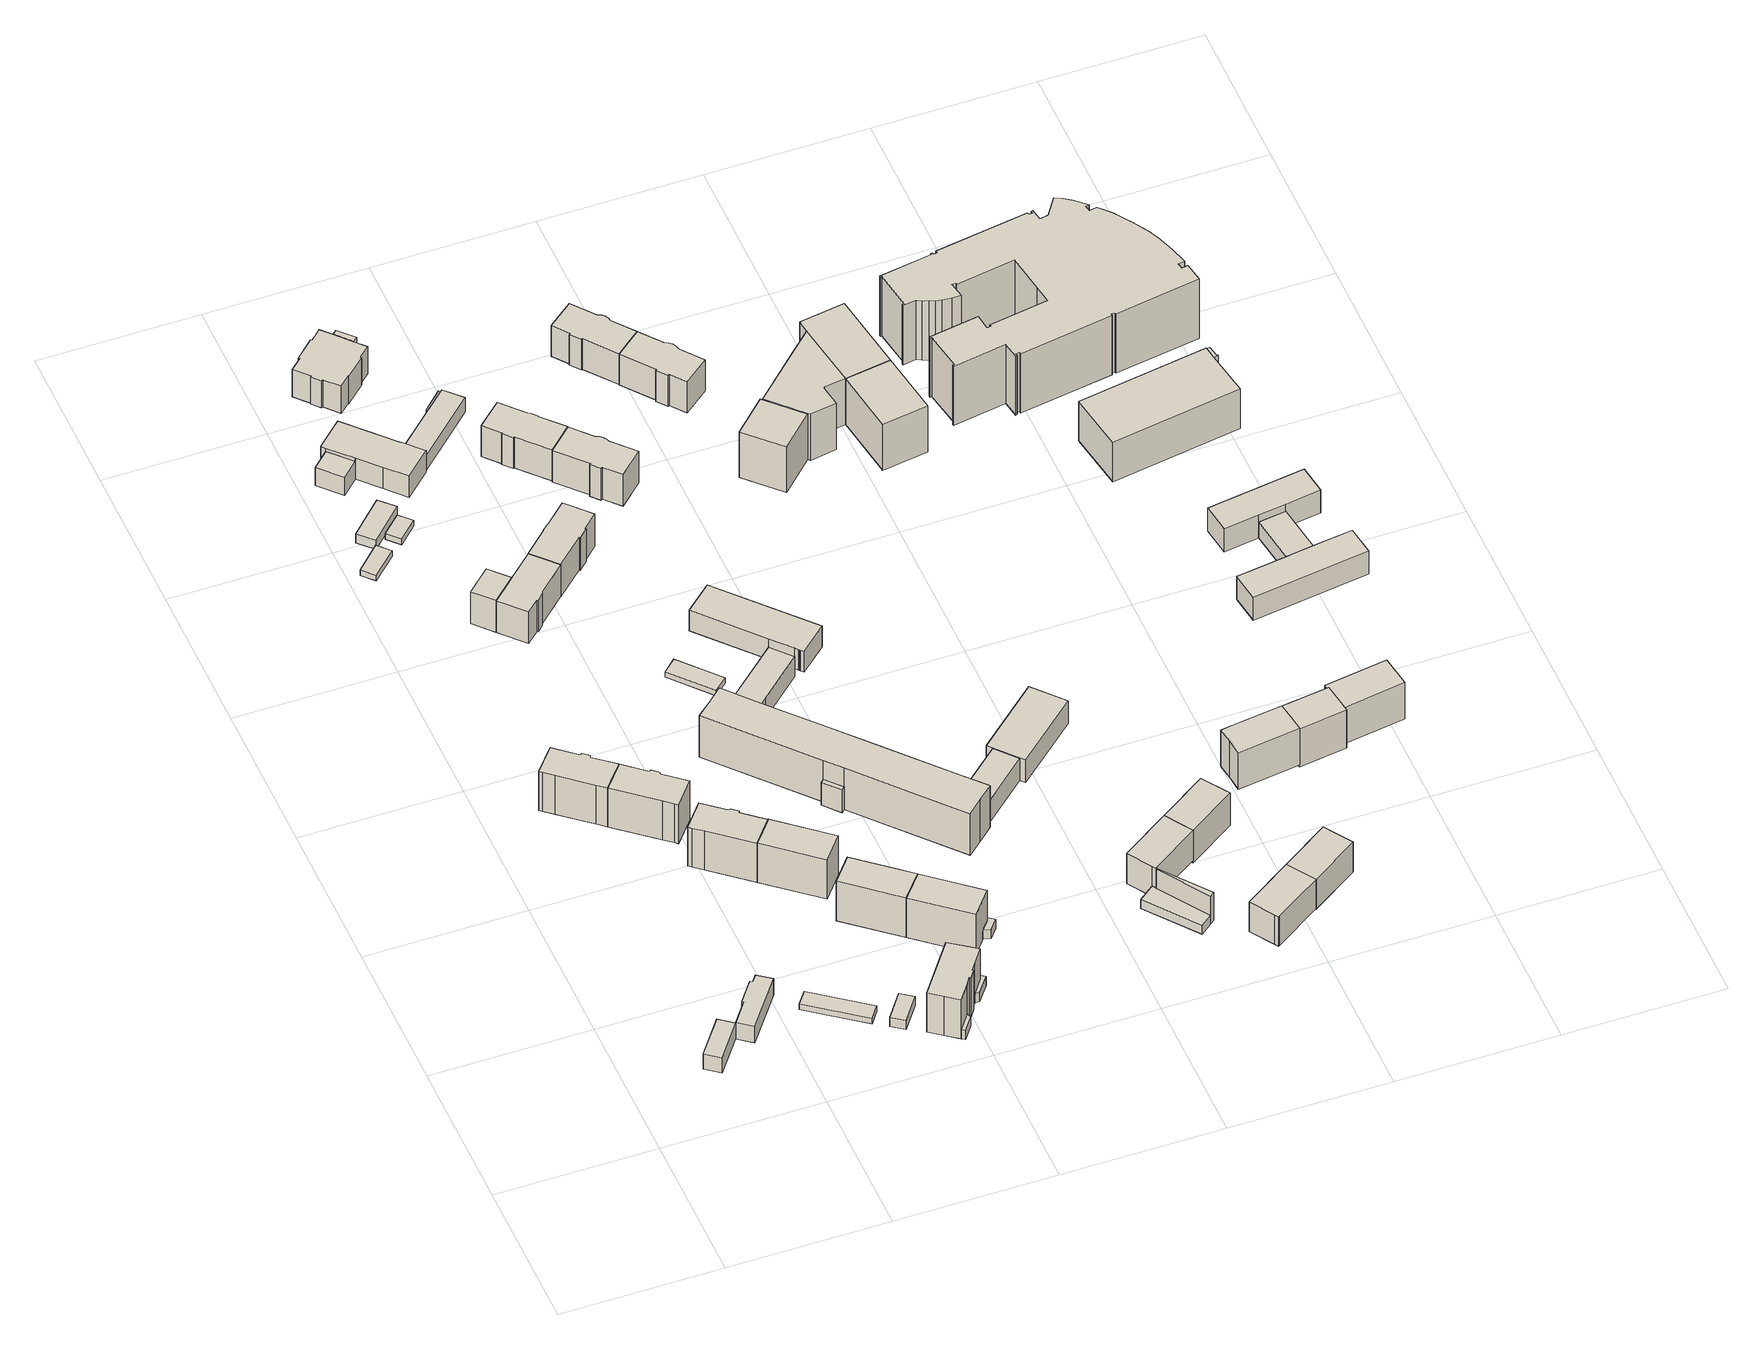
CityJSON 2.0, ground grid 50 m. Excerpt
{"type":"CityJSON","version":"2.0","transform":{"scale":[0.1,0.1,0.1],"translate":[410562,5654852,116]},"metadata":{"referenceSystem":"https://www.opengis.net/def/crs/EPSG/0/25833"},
"CityObjects":{
"building1":{"type":"Building","attributes":{"Dachtyp_tdc":"tdcGableRoof","Gemeindeschluessel":14612000,"Dachneigung":69.25,"QualitaetDacherkennung":4,"Geometrietyp2DReferenz":"3000","measuredHeight":9.97,"function":"31001_2463","roofType":"3100"},"geometry":[{"type":"Solid","lod":"1","boundaries":[[[[0,1,2,3]],[[4,5,6,7]],[[3,5,4,0]],[[2,6,5,3]],[[1,7,6,2]],[[0,4,7,1]]]]}]},
"building2":{"type":"Building","attributes":{"Dachtyp_tdc":"tdcPolyFlatRoof","Gemeindeschluessel":14612000,"Dachneigung":0,"QualitaetDacherkennung":76,"Geometrietyp2DReferenz":"3000","measuredHeight":6.48,"function":"31001_9998","roofType":"1000"},"geometry":[{"type":"Solid","lod":"1","boundaries":[[[[8,9,10,11,12,13,14,15]],[[16,17,18,19,20,21,22,23]],[[15,17,16,8]],[[14,18,17,15]],[[13,19,18,14]],[[12,20,19,13]],[[11,21,20,12]],[[10,22,21,11]],[[9,23,22,10]],[[8,16,23,9]]]]}]},
"building3":{"type":"Building","attributes":{"Dachtyp_tdc":"tdcHipAndGableRoof","Gemeindeschluessel":14612000,"Dachneigung":37.39,"QualitaetDacherkennung":74,"Geometrietyp2DReferenz":"3000","measuredHeight":17.5,"function":"31001_9998","roofType":"5000"},"geometry":[{"type":"Solid","lod":"1","boundaries":[[[[24,25,26,27,28,29,30,31,32,33,34,35]],[[36,37,38,39,40,41,42,43,44,45,46,47]],[[35,37,36,24]],[[34,38,37,35]],[[33,39,38,34]],[[32,40,39,33]],[[31,41,40,32]],[[30,42,41,31]],[[29,43,42,30]],[[28,44,43,29]],[[27,45,44,28]],[[26,46,45,27]],[[25,47,46,26]],[[24,36,47,25]]]]}]},
"building4":{"type":"Building","attributes":{"Dachtyp_tdc":"tdcPolyFlatRoof","Gemeindeschluessel":14612000,"Dachneigung":2.77,"QualitaetDacherkennung":71,"Geometrietyp2DReferenz":"3000","measuredHeight":2.38,"function":"31001_2463","roofType":"2100"},"geometry":[{"type":"Solid","lod":"1","boundaries":[[[[48,49,50,51]],[[52,53,54,55]],[[51,53,52,48]],[[50,54,53,51]],[[49,55,54,50]],[[48,52,55,49]]]]}]},
"building5":{"type":"Building","attributes":{"Dachtyp_tdc":"tdcHipAndGableRoof","Gemeindeschluessel":14612000,"Dachneigung":37.45,"QualitaetDacherkennung":75,"Geometrietyp2DReferenz":"3000","measuredHeight":17.53,"function":"31001_9998","roofType":"5000"},"geometry":[{"type":"Solid","lod":"1","boundaries":[[[[32,56,57,58,59,60,61,62,63,34,33]],[[40,39,38,64,65,66,67,68,69,70,71]],[[33,39,40,32]],[[34,38,39,33]],[[63,64,38,34]],[[62,65,64,63]],[[61,66,65,62]],[[60,67,66,61]],[[59,68,67,60]],[[58,69,68,59]],[[57,70,69,58]],[[56,71,70,57]],[[32,40,71,56]]]]}]},
"building6":{"type":"Building","attributes":{"Dachtyp_tdc":"tdcPolyFlatRoof","Gemeindeschluessel":14612000,"Dachneigung":0,"QualitaetDacherkennung":52,"Geometrietyp2DReferenz":"3000","measuredHeight":2.22,"function":"31001_9998","roofType":"1000"},"geometry":[{"type":"Solid","lod":"1","boundaries":[[[[72,73,74,75]],[[76,77,78,79]],[[75,77,76,72]],[[74,78,77,75]],[[73,79,78,74]],[[72,76,79,73]]]]}]},
"building7":{"type":"Building","attributes":{"Dachtyp_tdc":"tdcHipAndGableRoof","Gemeindeschluessel":14612000,"Dachneigung":37.31,"QualitaetDacherkennung":74,"Geometrietyp2DReferenz":"3000","measuredHeight":17.44,"function":"31001_9998","roofType":"5000"},"geometry":[{"type":"Solid","lod":"1","boundaries":[[[[80,81,82,83,84,85,86,87,88,89,90]],[[91,92,93,94,95,96,97,98,99,100,101]],[[90,92,91,80]],[[89,93,92,90]],[[88,94,93,89]],[[87,95,94,88]],[[86,96,95,87]],[[85,97,96,86]],[[84,98,97,85]],[[83,99,98,84]],[[82,100,99,83]],[[81,101,100,82]],[[80,91,101,81]]]]}]},
"building8":{"type":"Building","attributes":{"Dachtyp_tdc":"tdcGableRoof","Gemeindeschluessel":14612000,"Dachneigung":36.94,"QualitaetDacherkennung":55,"Geometrietyp2DReferenz":"3000","measuredHeight":4.47,"function":"31001_9998","roofType":"3100"},"geometry":[{"type":"Solid","lod":"1","boundaries":[[[[102,103,104,105]],[[106,107,108,109]],[[105,107,106,102]],[[104,108,107,105]],[[103,109,108,104]],[[102,106,109,103]]]]}]},
"building9":{"type":"Building","attributes":{"Dachtyp_tdc":"tdcPolyFlatRoof","Gemeindeschluessel":14612000,"Dachneigung":5.66,"QualitaetDacherkennung":69,"Geometrietyp2DReferenz":"3000","measuredHeight":3.75,"function":"31001_9998","roofType":"2100"},"geometry":[{"type":"Solid","lod":"1","boundaries":[[[[110,111,112,113]],[[114,115,116,117]],[[113,115,114,110]],[[112,116,115,113]],[[111,117,116,112]],[[110,114,117,111]]]]}]},
"building10":{"type":"Building","attributes":{"Dachtyp_tdc":"tdcPolyFlatRoof","Gemeindeschluessel":14612000,"Dachneigung":0,"QualitaetDacherkennung":53,"Geometrietyp2DReferenz":"3000","measuredHeight":2.31,"function":"31001_9998","roofType":"1000"},"geometry":[{"type":"Solid","lod":"1","boundaries":[[[[118,119,120,121]],[[122,123,124,125]],[[121,123,122,118]],[[120,124,123,121]],[[119,125,124,120]],[[118,122,125,119]]]]}]},
"building11":{"type":"Building","attributes":{"Dachtyp_tdc":"tdcHipAndGableRoof","Gemeindeschluessel":14612000,"Dachneigung":37.35,"QualitaetDacherkennung":75,"Geometrietyp2DReferenz":"3000","measuredHeight":17.5,"function":"31001_9998","roofType":"5000"},"geometry":[{"type":"Solid","lod":"1","boundaries":[[[[126,127,128,129]],[[93,130,131,95]],[[129,130,93,126]],[[128,131,130,129]],[[127,95,131,128]],[[126,93,95,127]]]]}]},
"building12":{"type":"Building","attributes":{"Gemeindeschluessel":14612000,"Geometrietyp2DReferenz":"3000","function":"31001_9998","roofType":"9999"},"children":["building12-1","building12-2"]},
"building12-1":{"type":"BuildingPart","attributes":{"Dachtyp_tdc":"tdcHipAndGableRoof","Dachneigung":38.19,"QualitaetDacherkennung":75,"Geometrietyp2DReferenz":"3000","measuredHeight":14.61,"roofType":"5000"},"parents":["building12"],"geometry":[{"type":"Solid","lod":"1","boundaries":[[[[132,133,134,135]],[[136,137,138,139]],[[135,137,136,132]],[[134,138,137,135]],[[133,139,138,134]],[[132,136,139,133]]]]}]},
"building12-2":{"type":"BuildingPart","attributes":{"Dachtyp_tdc":"tdcHipAndGableRoof","Dachneigung":38.64,"QualitaetDacherkennung":72,"Geometrietyp2DReferenz":"3000","measuredHeight":14.65,"roofType":"5000"},"parents":["building12"],"geometry":[{"type":"Solid","lod":"1","boundaries":[[[[140,141,142,143,144,145,146,147,148,149]],[[150,151,152,153,154,155,156,136,139,157]],[[149,151,150,140]],[[148,152,151,149]],[[147,153,152,148]],[[146,154,153,147]],[[145,155,154,146]],[[144,156,155,145]],[[143,136,156,144]],[[142,139,136,143]],[[141,157,139,142]],[[140,150,157,141]]]]}]},
"building13":{"type":"Building","attributes":{"Gemeindeschluessel":14612000,"Geometrietyp2DReferenz":"3000","function":"31001_9998","roofType":"9999"},"children":["building13-1","building13-2","building13-3"]},
"building13-1":{"type":"BuildingPart","attributes":{"Dachtyp_tdc":"tdcHipAndGableRoof","Dachneigung":37.75,"QualitaetDacherkennung":84,"Geometrietyp2DReferenz":"3000","measuredHeight":17.61,"roofType":"5000"},"parents":["building13"],"geometry":[{"type":"Solid","lod":"1","boundaries":[[[[158,159,160,161,162,163,164,165,166,167,168,169]],[[170,171,172,173,174,175,176,177,178,179,180,181]],[[169,171,170,158]],[[168,172,171,169]],[[167,173,172,168]],[[166,174,173,167]],[[165,175,174,166]],[[164,176,175,165]],[[163,177,176,164]],[[162,178,177,163]],[[161,179,178,162]],[[160,180,179,161]],[[159,181,180,160]],[[158,170,181,159]]]]}]},
"building13-2":{"type":"BuildingPart","attributes":{"Dachtyp_tdc":"tdcPolyFlatRoof","Dachneigung":5.65,"QualitaetDacherkennung":48,"Geometrietyp2DReferenz":"3000","measuredHeight":3.76,"roofType":"2100"},"parents":["building13"],"geometry":[{"type":"Solid","lod":"1","boundaries":[[[[182,183,184,185]],[[173,186,187,174]],[[185,186,173,182]],[[184,187,186,185]],[[183,174,187,184]],[[182,173,174,183]]]]}]},
"building13-3":{"type":"BuildingPart","attributes":{"Dachtyp_tdc":"tdcPolyFlatRoof","Dachneigung":0,"QualitaetDacherkennung":50,"Geometrietyp2DReferenz":"3000","measuredHeight":3.68,"roofType":"1000"},"parents":["building13"],"geometry":[{"type":"Solid","lod":"1","boundaries":[[[[188,189,190,191,192,193]],[[178,194,195,196,180,179]],[[193,194,178,188]],[[192,195,194,193]],[[191,196,195,192]],[[190,180,196,191]],[[189,179,180,190]],[[188,178,179,189]]]]}]},
"building14":{"type":"Building","attributes":{"Gemeindeschluessel":14612000,"Geometrietyp2DReferenz":"3000","function":"31001_9998","roofType":"9999"},"children":["building14-1","building14-2"]},
"building14-1":{"type":"BuildingPart","attributes":{"Dachtyp_tdc":"tdcPolyFlatRoof","Dachneigung":4.21,"QualitaetDacherkennung":40,"Geometrietyp2DReferenz":"3000","measuredHeight":3.67,"roofType":"2100"},"parents":["building14"],"geometry":[{"type":"Solid","lod":"1","boundaries":[[[[197,198,199,200]],[[201,202,203,204]],[[200,202,201,197]],[[199,203,202,200]],[[198,204,203,199]],[[197,201,204,198]]]]}]},
"building14-2":{"type":"BuildingPart","attributes":{"Dachtyp_tdc":"tdcHipAndGableRoof","Dachneigung":37.37,"QualitaetDacherkennung":77,"Geometrietyp2DReferenz":"3000","measuredHeight":17.55,"roofType":"5000"},"parents":["building14"],"geometry":[{"type":"Solid","lod":"1","boundaries":[[[[205,206,207,208,209]],[[210,211,203,202,212]],[[209,211,210,205]],[[208,203,211,209]],[[207,202,203,208]],[[206,212,202,207]],[[205,210,212,206]]]]}]},
"building15":{"type":"Building","attributes":{"Gemeindeschluessel":14612000,"Geometrietyp2DReferenz":"3000","function":"31001_9998","roofType":"9999"},"children":["building15-1","building15-2","building15-3","building15-4"]},
"building15-1":{"type":"BuildingPart","attributes":{"Dachtyp_tdc":"tdcGableRoof","Dachneigung":46.13,"QualitaetDacherkennung":75,"Geometrietyp2DReferenz":"3000","measuredHeight":9.51,"roofType":"3100"},"parents":["building15"],"geometry":[{"type":"Solid","lod":"1","boundaries":[[[[213,214,215,216]],[[217,218,219,220]],[[216,218,217,213]],[[215,219,218,216]],[[214,220,219,215]],[[213,217,220,214]]]]}]},
"building15-2":{"type":"BuildingPart","attributes":{"Dachtyp_tdc":"tdcHipRoof","Dachneigung":45.37,"QualitaetDacherkennung":78,"Geometrietyp2DReferenz":"3000","measuredHeight":11.28,"roofType":"3200"},"parents":["building15"],"geometry":[{"type":"Solid","lod":"1","boundaries":[[[[221,222,223,224,225,226,227,228,229,230,231,232,233]],[[219,218,234,235,236,237,238,239,240,241,242,243,244]],[[233,218,219,221]],[[232,234,218,233]],[[231,235,234,232]],[[230,236,235,231]],[[229,237,236,230]],[[228,238,237,229]],[[227,239,238,228]],[[226,240,239,227]],[[225,241,240,226]],[[224,242,241,225]],[[223,243,242,224]],[[222,244,243,223]],[[221,219,244,222]]]]}]},
"building15-3":{"type":"BuildingPart","attributes":{"Dachtyp_tdc":"tdcHipAndGableRoof","Dachneigung":35.52,"QualitaetDacherkennung":78,"Geometrietyp2DReferenz":"3000","measuredHeight":6.93,"roofType":"5000"},"parents":["building15"],"geometry":[{"type":"Solid","lod":"1","boundaries":[[[[245,246,247,248]],[[239,249,250,240]],[[248,249,239,245]],[[247,250,249,248]],[[246,240,250,247]],[[245,239,240,246]]]]}]},
"building15-4":{"type":"BuildingPart","attributes":{"Dachtyp_tdc":"tdcPolyFlatRoof","Dachneigung":30.37,"QualitaetDacherkennung":48,"Geometrietyp2DReferenz":"3000","measuredHeight":4.91,"roofType":"2100"},"parents":["building15"],"geometry":[{"type":"Solid","lod":"1","boundaries":[[[[251,252,253,254]],[[255,256,257,249]],[[254,256,255,251]],[[253,257,256,254]],[[252,249,257,253]],[[251,255,249,252]]]]}]},
"building16":{"type":"Building","attributes":{"name":"Eichamt Dresden","Gemeindeschluessel":14612000,"Geometrietyp2DReferenz":"3000","function":"31001_3010","roofType":"9999"},"children":["building16-1","building16-2"]},
"building16-1":{"type":"BuildingPart","attributes":{"Dachtyp_tdc":"tdcHipAndGableRoof","Dachneigung":31.84,"QualitaetDacherkennung":64,"Geometrietyp2DReferenz":"3000","measuredHeight":13.33,"roofType":"5000"},"parents":["building16"],"geometry":[{"type":"Solid","lod":"1","boundaries":[[[[258,259,260,261,262,263,264,265,266,267,268,269,270,271,272,273,274,275,276,277,278]],[[279,280,281,282,283,284,285,286,287,288,289,290,291,292,293,294,295,296,297,298,299]],[[278,280,279,258]],[[277,281,280,278]],[[276,282,281,277]],[[275,283,282,276]],[[274,284,283,275]],[[273,285,284,274]],[[272,286,285,273]],[[271,287,286,272]],[[270,288,287,271]],[[269,289,288,270]],[[268,290,289,269]],[[267,291,290,268]],[[266,292,291,267]],[[265,293,292,266]],[[264,294,293,265]],[[263,295,294,264]],[[262,296,295,263]],[[261,297,296,262]],[[260,298,297,261]],[[259,299,298,260]],[[258,279,299,259]]]]}]},
"building16-2":{"type":"BuildingPart","attributes":{"Dachtyp_tdc":"tdcPolyFlatRoof","Dachneigung":43.72,"QualitaetDacherkennung":34,"Geometrietyp2DReferenz":"3000","measuredHeight":11.81,"roofType":"2100"},"parents":["building16"],"geometry":[{"type":"Solid","lod":"1","boundaries":[[[[300,301,302,303]],[[304,286,284,305]],[[303,286,304,300]],[[302,284,286,303]],[[301,305,284,302]],[[300,304,305,301]]]]}]},
"building17":{"type":"Building","attributes":{"Gemeindeschluessel":14612000,"Geometrietyp2DReferenz":"3000","function":"31001_9998","roofType":"9999"},"children":["building17-1","building17-2","building17-3"]},
"building17-1":{"type":"BuildingPart","attributes":{"Dachtyp_tdc":"tdcPolyFlatRoof","Dachneigung":0,"QualitaetDacherkennung":49,"Geometrietyp2DReferenz":"3000","measuredHeight":3.6,"roofType":"1000"},"parents":["building17"],"geometry":[{"type":"Solid","lod":"1","boundaries":[[[[306,307,308,309,310,311]],[[312,313,314,315,316,317]],[[311,313,312,306]],[[310,314,313,311]],[[309,315,314,310]],[[308,316,315,309]],[[307,317,316,308]],[[306,312,317,307]]]]}]},
"building17-2":{"type":"BuildingPart","attributes":{"Dachtyp_tdc":"tdcHipAndGableRoof","Dachneigung":37.19,"QualitaetDacherkennung":83,"Geometrietyp2DReferenz":"3000","measuredHeight":17.57,"roofType":"5000"},"parents":["building17"],"geometry":[{"type":"Solid","lod":"1","boundaries":[[[[207,206,318,319]],[[202,314,320,212]],[[319,314,202,207]],[[318,320,314,319]],[[206,212,320,318]],[[207,202,212,206]]]]}]},
"building17-3":{"type":"BuildingPart","attributes":{"Dachtyp_tdc":"tdcPolyFlatRoof","Dachneigung":3.12,"QualitaetDacherkennung":42,"Geometrietyp2DReferenz":"3000","measuredHeight":3.66,"roofType":"2100"},"parents":["building17"],"geometry":[{"type":"Solid","lod":"1","boundaries":[[[[200,321,322,197]],[[202,201,323,324]],[[197,201,202,200]],[[322,323,201,197]],[[321,324,323,322]],[[200,202,324,321]]]]}]},
"building18":{"type":"Building","attributes":{"Dachtyp_tdc":"tdcHipAndGableRoof","Gemeindeschluessel":14612000,"Dachneigung":38.76,"QualitaetDacherkennung":78,"Geometrietyp2DReferenz":"3000","measuredHeight":14.95,"function":"31001_9998","roofType":"5000"},"geometry":[{"type":"Solid","lod":"1","boundaries":[[[[325,326,327,328,329,330,331,332,333,334,335,336,337]],[[338,339,340,341,342,343,344,345,346,347,348,349,350]],[[337,339,338,325]],[[336,340,339,337]],[[335,341,340,336]],[[334,342,341,335]],[[333,343,342,334]],[[332,344,343,333]],[[331,345,344,332]],[[330,346,345,331]],[[329,347,346,330]],[[328,348,347,329]],[[327,349,348,328]],[[326,350,349,327]],[[325,338,350,326]]]]}]},
"building19":{"type":"Building","attributes":{"Dachtyp_tdc":"tdcGableRoof","Gemeindeschluessel":14612000,"Dachneigung":26.57,"QualitaetDacherkennung":57,"Geometrietyp2DReferenz":"3000","measuredHeight":2.87,"function":"31001_9998","roofType":"3100"},"geometry":[{"type":"Solid","lod":"1","boundaries":[[[[351,352,353,354]],[[355,356,357,358]],[[354,356,355,351]],[[353,357,356,354]],[[352,358,357,353]],[[351,355,358,352]]]]}]},
"building20":{"type":"Building","attributes":{"Dachtyp_tdc":"tdcHipAndGableRoof","Gemeindeschluessel":14612000,"Dachneigung":38.94,"QualitaetDacherkennung":82,"Geometrietyp2DReferenz":"3000","measuredHeight":14.49,"function":"31001_9998","roofType":"5000"},"geometry":[{"type":"Solid","lod":"1","boundaries":[[[[359,360,361,362,363,364,365,366,367,368,369,370,371]],[[372,373,374,375,376,377,378,379,380,381,382,383,384]],[[371,373,372,359]],[[370,374,373,371]],[[369,375,374,370]],[[368,376,375,369]],[[367,377,376,368]],[[366,378,377,367]],[[365,379,378,366]],[[364,380,379,365]],[[363,381,380,364]],[[362,382,381,363]],[[361,383,382,362]],[[360,384,383,361]],[[359,372,384,360]]]]}]},
"building21":{"type":"Building","attributes":{"Dachtyp_tdc":"tdcGableRoof","Gemeindeschluessel":14612000,"Dachneigung":37.36,"QualitaetDacherkennung":87,"Geometrietyp2DReferenz":"3000","measuredHeight":10.39,"function":"31001_3211","roofType":"3100"},"geometry":[{"type":"Solid","lod":"1","boundaries":[[[[385,386,387,388,389,390,391,392,393]],[[394,395,396,397,398,399,400,401,402]],[[393,395,394,385]],[[392,396,395,393]],[[391,397,396,392]],[[390,398,397,391]],[[389,399,398,390]],[[388,400,399,389]],[[387,401,400,388]],[[386,402,401,387]],[[385,394,402,386]]]]}]},
"building22":{"type":"Building","attributes":{"Dachtyp_tdc":"tdcHipAndGableRoof","Gemeindeschluessel":14612000,"Dachneigung":38.84,"QualitaetDacherkennung":82,"Geometrietyp2DReferenz":"3000","measuredHeight":14.91,"function":"31001_9998","roofType":"5000"},"geometry":[{"type":"Solid","lod":"1","boundaries":[[[[403,404,405,406,407,408,409,410,411,412,413,414,415,416]],[[417,418,419,420,421,422,423,424,425,426,427,428,429,430]],[[416,418,417,403]],[[415,419,418,416]],[[414,420,419,415]],[[413,421,420,414]],[[412,422,421,413]],[[411,423,422,412]],[[410,424,423,411]],[[409,425,424,410]],[[408,426,425,409]],[[407,427,426,408]],[[406,428,427,407]],[[405,429,428,406]],[[404,430,429,405]],[[403,417,430,404]]]]}]},
"building23":{"type":"Building","attributes":{"name":"14. Grundschule Dresden,Schule für geistig Behinderte Robinsonschule","Gemeindeschluessel":14612000,"Geometrietyp2DReferenz":"3000","function":"31001_3021","roofType":"9999"},"children":["building23-1","building23-2","building23-3","building23-4","building23-5","building23-6"]},
"building23-1":{"type":"BuildingPart","attributes":{"Dachtyp_tdc":"tdcPolyFlatRoof","Dachneigung":29.05,"QualitaetDacherkennung":60,"Geometrietyp2DReferenz":"3000","measuredHeight":14.18,"roofType":"2100"},"parents":["building23"],"geometry":[{"type":"Solid","lod":"1","boundaries":[[[[431,432,433,434]],[[435,436,437,438]],[[433,436,435,434]],[[432,437,436,433]],[[431,438,437,432]],[[434,435,438,431]]]]}]},
"building23-2":{"type":"BuildingPart","attributes":{"Dachtyp_tdc":"tdcGableRoof","Dachneigung":66.43,"QualitaetDacherkennung":4,"Geometrietyp2DReferenz":"3000","measuredHeight":12.26,"roofType":"3100"},"parents":["building23"],"geometry":[{"type":"Solid","lod":"1","boundaries":[[[[439,440,441,442]],[[443,444,445,446]],[[442,444,443,439]],[[441,445,444,442]],[[440,446,445,441]],[[439,443,446,440]]]]}]},
"building23-3":{"type":"BuildingPart","attributes":{"Dachtyp_tdc":"tdcGableRoof","Dachneigung":36.71,"QualitaetDacherkennung":86,"Geometrietyp2DReferenz":"3000","measuredHeight":18.75,"roofType":"3100"},"parents":["building23"],"geometry":[{"type":"Solid","lod":"1","boundaries":[[[[447,448,449,450,451,452,453,454,455,456,457,458,459,460]],[[461,435,438,462,463,464,465,466,446,445,467,468,469,470]],[[459,435,461,460]],[[458,438,435,459]],[[457,462,438,458]],[[456,463,462,457]],[[455,464,463,456]],[[454,465,464,455]],[[453,466,465,454]],[[452,446,466,453]],[[451,445,446,452]],[[450,467,445,451]],[[449,468,467,450]],[[448,469,468,449]],[[447,470,469,448]],[[460,461,470,447]]]]}]},
"building23-4":{"type":"BuildingPart","attributes":{"Dachtyp_tdc":"tdcGableRoof","Dachneigung":37.44,"QualitaetDacherkennung":81,"Geometrietyp2DReferenz":"3000","measuredHeight":10.35,"roofType":"3100"},"parents":["building23"],"geometry":[{"type":"Solid","lod":"1","boundaries":[[[[471,472,473,474]],[[462,475,476,463]],[[474,475,462,471]],[[473,476,475,474]],[[472,463,476,473]],[[471,462,463,472]]]]}]},
"building23-5":{"type":"BuildingPart","attributes":{"Dachtyp_tdc":"tdcGableRoof","Dachneigung":37.79,"QualitaetDacherkennung":81,"Geometrietyp2DReferenz":"3000","measuredHeight":10.39,"roofType":"3100"},"parents":["building23"],"geometry":[{"type":"Solid","lod":"1","boundaries":[[[[477,478,479,480,481,482,483,484,485,486]],[[487,488,489,490,491,470,492,493,494,495]],[[486,488,487,477]],[[485,489,488,486]],[[484,490,489,485]],[[490,484,483,491]],[[482,470,491,483]],[[481,492,470,482]],[[480,493,492,481]],[[479,494,493,480]],[[478,495,494,479]],[[477,487,495,478]]]]}]},
"building23-6":{"type":"BuildingPart","attributes":{"Dachtyp_tdc":"tdcGableRoof","Dachneigung":37.49,"QualitaetDacherkennung":86,"Geometrietyp2DReferenz":"3000","measuredHeight":11.27,"roofType":"3100"},"parents":["building23"],"geometry":[{"type":"Solid","lod":"1","boundaries":[[[[496,497,498,499,500,501]],[[502,503,504,476,475,505]],[[501,503,502,496]],[[500,504,503,501]],[[499,476,504,500]],[[498,475,476,499]],[[497,505,475,498]],[[496,502,505,497]]]]}]},
"building24":{"type":"Building","attributes":{"Gemeindeschluessel":14612000,"Geometrietyp2DReferenz":"3000","function":"31001_2463","roofType":"9999"},"children":["building24-1","building24-2"]},
"building24-1":{"type":"BuildingPart","attributes":{"Dachtyp_tdc":"tdcGableRoof","Dachneigung":40.6,"QualitaetDacherkennung":3,"Geometrietyp2DReferenz":"3000","measuredHeight":16.22,"roofType":"3100"},"parents":["building24"],"geometry":[{"type":"Solid","lod":"1","boundaries":[[[[506,507,508,509]],[[510,511,512,513]],[[509,511,510,506]],[[508,512,511,509]],[[507,513,512,508]],[[506,510,513,507]]]]}]},
"building24-2":{"type":"BuildingPart","attributes":{"Dachtyp_tdc":"tdcGableRoof","Dachneigung":62.07,"QualitaetDacherkennung":8,"Geometrietyp2DReferenz":"3000","measuredHeight":6.6,"roofType":"3100"},"parents":["building24"],"geometry":[{"type":"Solid","lod":"1","boundaries":[[[[514,515,516,517,518]],[[510,513,519,520,521]],[[518,513,510,514]],[[517,519,513,518]],[[516,520,519,517]],[[515,521,520,516]],[[514,510,521,515]]]]}]},
"building25":{"type":"Building","attributes":{"Dachtyp_tdc":"tdcHipAndGableRoof","Gemeindeschluessel":14612000,"Dachneigung":38.71,"QualitaetDacherkennung":84,"Geometrietyp2DReferenz":"3000","measuredHeight":14.54,"function":"31001_9998","roofType":"5000"},"geometry":[{"type":"Solid","lod":"1","boundaries":[[[[522,523,524,525,526,527,528,529,530,531,532,533,534,535]],[[536,537,538,539,540,541,542,543,544,545,546,547,548,549]],[[535,537,536,522]],[[534,538,537,535]],[[533,539,538,534]],[[532,540,539,533]],[[531,541,540,532]],[[530,542,541,531]],[[529,543,542,530]],[[528,544,543,529]],[[527,545,544,528]],[[526,546,545,527]],[[525,547,546,526]],[[524,548,547,525]],[[523,549,548,524]],[[522,536,549,523]]]]}]},
"building26":{"type":"Building","attributes":{"Dachtyp_tdc":"tdcGableRoof","Gemeindeschluessel":14612000,"Dachneigung":35.6,"QualitaetDacherkennung":87,"Geometrietyp2DReferenz":"3000","measuredHeight":13.68,"function":"31001_9998","roofType":"3100"},"geometry":[{"type":"Solid","lod":"1","boundaries":[[[[550,551,552,553,554,555]],[[556,557,558,559,560,561]],[[555,557,556,550]],[[554,558,557,555]],[[553,559,558,554]],[[552,560,559,553]],[[551,561,560,552]],[[550,556,561,551]]]]}]},
"building27":{"type":"Building","attributes":{"Dachtyp_tdc":"tdcHipAndGableRoof","Gemeindeschluessel":14612000,"Dachneigung":38.51,"QualitaetDacherkennung":83,"Geometrietyp2DReferenz":"3000","measuredHeight":14.61,"function":"31001_9998","roofType":"5000"},"geometry":[{"type":"Solid","lod":"1","boundaries":[[[[562,563,564,565,566,567,568,569,570,571,533,572,532,531,573]],[[574,575,576,577,578,579,580,581,582,583,584,585,586,587,588]],[[573,575,574,562]],[[531,576,575,573]],[[532,577,576,531]],[[572,578,577,532]],[[533,579,578,572]],[[571,580,579,533]],[[570,581,580,571]],[[569,582,581,570]],[[568,583,582,569]],[[567,584,583,568]],[[566,585,584,567]],[[565,586,585,566]],[[564,587,586,565]],[[563,588,587,564]],[[562,574,588,563]]]]}]},
"building28":{"type":"Building","attributes":{"Dachtyp_tdc":"tdcGableRoof","Gemeindeschluessel":14612000,"Dachneigung":36.05,"QualitaetDacherkennung":87,"Geometrietyp2DReferenz":"3000","measuredHeight":13.57,"function":"31001_9998","roofType":"3100"},"geometry":[{"type":"Solid","lod":"1","boundaries":[[[[589,590,591,592,593,594]],[[595,596,597,598,599,600]],[[594,596,595,589]],[[593,597,596,594]],[[592,598,597,593]],[[591,599,598,592]],[[590,600,599,591]],[[589,595,600,590]]]]}]},
"building29":{"type":"Building","attributes":{"Dachtyp_tdc":"tdcGableRoof","Gemeindeschluessel":14612000,"Dachneigung":35.71,"QualitaetDacherkennung":77,"Geometrietyp2DReferenz":"3000","measuredHeight":14.69,"function":"31001_9998","roofType":"3100"},"geometry":[{"type":"Solid","lod":"1","boundaries":[[[[550,555,601,602]],[[603,604,605,606]],[[602,604,603,550]],[[601,605,604,602]],[[555,606,605,601]],[[550,603,606,555]]]]}]},
"building30":{"type":"Building","attributes":{"Gemeindeschluessel":14612000,"Geometrietyp2DReferenz":"3000","function":"31001_9998","roofType":"9999"},"children":["building30-1","building30-2","building30-3","building30-4","building30-5"]},
"building30-1":{"type":"BuildingPart","attributes":{"Dachtyp_tdc":"tdcPolyFlatRoof","Dachneigung":0,"QualitaetDacherkennung":67,"Geometrietyp2DReferenz":"3000","measuredHeight":18.28,"roofType":"1000"},"parents":["building30"],"geometry":[{"type":"Solid","lod":"1","boundaries":[[[[607,608,609,610,611]],[[612,613,614,615,616]],[[611,613,612,607]],[[610,614,613,611]],[[609,615,614,610]],[[608,616,615,609]],[[607,612,616,608]]]]}]},
"building30-2":{"type":"BuildingPart","attributes":{"Dachtyp_tdc":"tdcPolyFlatRoof","Dachneigung":0,"QualitaetDacherkennung":62,"Geometrietyp2DReferenz":"3000","measuredHeight":18.25,"roofType":"1000"},"parents":["building30"],"geometry":[{"type":"Solid","lod":"1","boundaries":[[[[617,618,619,609,608,620,621,622,623]],[[624,625,626,627,628,616,615,629,630]],[[623,625,624,617]],[[622,626,625,623]],[[621,627,626,622]],[[620,628,627,621]],[[608,616,628,620]],[[609,615,616,608]],[[619,629,615,609]],[[618,630,629,619]],[[617,624,630,618]]]]}]},
"building30-3":{"type":"BuildingPart","attributes":{"Dachtyp_tdc":"tdcFreeFormRoof","Dachneigung":73.02,"QualitaetDacherkennung":43,"Geometrietyp2DReferenz":"3000","measuredHeight":16.29,"roofType":"5000"},"parents":["building30"],"geometry":[{"type":"Solid","lod":"1","boundaries":[[[[631,632,633,634]],[[627,635,636,628]],[[634,635,627,631]],[[633,636,635,634]],[[632,628,636,633]],[[631,627,628,632]]]]}]},
"building30-4":{"type":"BuildingPart","attributes":{"Dachtyp_tdc":"tdcPolyFlatRoof","Dachneigung":0,"QualitaetDacherkennung":63,"Geometrietyp2DReferenz":"3000","measuredHeight":18.26,"roofType":"1000"},"parents":["building30"],"geometry":[{"type":"Solid","lod":"1","boundaries":[[[[610,609,637,638]],[[614,639,640,615]],[[638,639,614,610]],[[637,640,639,638]],[[609,615,640,637]],[[610,614,615,609]]]]}]},
"building30-5":{"type":"BuildingPart","attributes":{"Dachtyp_tdc":"tdcCutGableRoof","Dachneigung":0.158,"QualitaetDacherkennung":45,"Geometrietyp2DReferenz":"3000","measuredHeight":18.32,"roofType":"9999"},"parents":["building30"],"geometry":[{"type":"Solid","lod":"1","boundaries":[[[[641,642,643,644]],[[626,645,646,635]],[[644,645,626,641]],[[643,646,645,644]],[[642,635,646,643]],[[641,626,635,642]]]]}]},
"building31":{"type":"Building","attributes":{"Dachtyp_tdc":"tdcGableRoof","Gemeindeschluessel":14612000,"Dachneigung":36.26,"QualitaetDacherkennung":86,"Geometrietyp2DReferenz":"3000","measuredHeight":13.7,"function":"31001_9998","roofType":"3100"},"geometry":[{"type":"Solid","lod":"1","boundaries":[[[[589,594,647,648]],[[649,650,651,652]],[[648,650,649,589]],[[647,651,650,648]],[[594,652,651,647]],[[589,649,652,594]]]]}]},
"building32":{"type":"Building","attributes":{"Dachtyp_tdc":"tdcGableRoof","Gemeindeschluessel":14612000,"Dachneigung":36.61,"QualitaetDacherkennung":75,"Geometrietyp2DReferenz":"3000","measuredHeight":16.38,"function":"31001_9998","roofType":"3100"},"geometry":[{"type":"Solid","lod":"1","boundaries":[[[[653,654,655,656,657,658,659]],[[660,661,662,663,664,665,666]],[[659,661,660,653]],[[658,662,661,659]],[[657,663,662,658]],[[656,664,663,657]],[[655,665,664,656]],[[654,666,665,655]],[[653,660,666,654]]]]}]},
"building33":{"type":"Building","attributes":{"Dachtyp_tdc":"tdcFreeFormRoof","Gemeindeschluessel":14612000,"Dachneigung":36.96,"QualitaetDacherkennung":77,"Geometrietyp2DReferenz":"3000","measuredHeight":17.07,"function":"31001_9998","roofType":"5000"},"geometry":[{"type":"Solid","lod":"1","boundaries":[[[[667,668,669,670,671]],[[672,673,674,675,676]],[[671,673,672,667]],[[670,674,673,671]],[[669,675,674,670]],[[668,676,675,669]],[[667,672,676,668]]]]}]},
"building34":{"type":"Building","attributes":{"Dachtyp_tdc":"tdcGableRoof","Gemeindeschluessel":14612000,"Dachneigung":37.06,"QualitaetDacherkennung":73,"Geometrietyp2DReferenz":"3000","measuredHeight":16.32,"function":"31001_9998","roofType":"3100"},"geometry":[{"type":"Solid","lod":"1","boundaries":[[[[677,678,679,680,681]],[[682,683,684,685,686]],[[681,683,682,677]],[[680,684,683,681]],[[679,685,684,680]],[[678,686,685,679]],[[677,682,686,678]]]]}]},
"building35":{"type":"Building","attributes":{"Dachtyp_tdc":"tdcFreeFormRoof","Gemeindeschluessel":14612000,"Dachneigung":10.84,"QualitaetDacherkennung":5,"Geometrietyp2DReferenz":"3000","measuredHeight":27.96,"function":"31001_9998","roofType":"5000"},"geometry":[{"type":"Solid","lod":"1","boundaries":[[[[687,688,689,690,691,692,693,694,695,696,697,698,699,700,701,702,703,704,705,706,707,708,709,710,711,712,713,714,715,716,717,718,719,720,721,722,723,724,725,726,727,728,729,730,731,732,733,734,735,736,737,738,739,740,741,742,743,744,745,746,747,748,749,750,751,752,753,754,755,756,757,758,759,760,761,762,763,764,765]],[[766,767,768,769,770,771,772,773,774,775,776,777,778,779,780,781,782,783,784,785,786,787,788,789,790,791,792,793,794,795,796,797,798,799,800,801,802,803,804,805,806,807,808,809,810,811,812,813,814,815,816,817,818,819,820,821,822,823,824,825,826,827,828,829,830,831,832,833,834,835,836,837,838,839,840,841,842,843,844]],[[765,767,766,687]],[[764,768,767,765]],[[763,769,768,764]],[[762,770,769,763]],[[761,771,770,762]],[[760,772,771,761]],[[759,773,772,760]],[[758,774,773,759]],[[757,775,774,758]],[[756,776,775,757]],[[755,777,776,756]],[[754,778,777,755]],[[753,779,778,754]],[[752,780,779,753]],[[751,781,780,752]],[[750,782,781,751]],[[749,783,782,750]],[[748,784,783,749]],[[747,785,784,748]],[[746,786,785,747]],[[745,787,786,746]],[[744,788,787,745]],[[743,789,788,744]],[[742,790,789,743]],[[741,791,790,742]],[[740,792,791,741]],[[739,793,792,740]],[[738,794,793,739]],[[737,795,794,738]],[[736,796,795,737]],[[735,797,796,736]],[[734,798,797,735]],[[733,799,798,734]],[[732,800,799,733]],[[731,801,800,732]],[[730,802,801,731]],[[729,803,802,730]],[[728,804,803,729]],[[727,805,804,728]],[[726,806,805,727]],[[725,807,806,726]],[[724,808,807,725]],[[723,809,808,724]],[[722,810,809,723]],[[721,811,810,722]],[[720,812,811,721]],[[719,813,812,720]],[[718,814,813,719]],[[717,815,814,718]],[[716,816,815,717]],[[715,817,816,716]],[[714,818,817,715]],[[713,819,818,714]],[[712,820,819,713]],[[711,821,820,712]],[[710,822,821,711]],[[709,823,822,710]],[[708,824,823,709]],[[707,825,824,708]],[[706,826,825,707]],[[705,827,826,706]],[[704,828,827,705]],[[703,829,828,704]],[[702,830,829,703]],[[701,831,830,702]],[[700,832,831,701]],[[699,833,832,700]],[[698,834,833,699]],[[697,835,834,698]],[[696,836,835,697]],[[695,837,836,696]],[[694,838,837,695]],[[693,839,838,694]],[[692,840,839,693]],[[691,841,840,692]],[[690,842,841,691]],[[689,843,842,690]],[[688,844,843,689]],[[687,766,844,688]]]]}]},
"building36":{"type":"Building","attributes":{"Gemeindeschluessel":14612000,"Geometrietyp2DReferenz":"3000","function":"31001_9998","roofType":"9999"},"children":["building36-1","building36-2","building36-3"]},
"building36-1":{"type":"BuildingPart","attributes":{"Dachtyp_tdc":"tdcPolyFlatRoof","Dachneigung":0,"QualitaetDacherkennung":86,"Geometrietyp2DReferenz":"3000","measuredHeight":6.34,"roofType":"1000"},"parents":["building36"],"geometry":[{"type":"Solid","lod":"1","boundaries":[[[[845,846,847,848]],[[849,850,851,852]],[[847,850,849,848]],[[846,851,850,847]],[[845,852,851,846]],[[848,849,852,845]]]]}]},
"building36-2":{"type":"BuildingPart","attributes":{"Dachtyp_tdc":"tdcPolyFlatRoof","Dachneigung":3.19,"QualitaetDacherkennung":71,"Geometrietyp2DReferenz":"3000","measuredHeight":9.42,"roofType":"2100"},"parents":["building36"],"geometry":[{"type":"Solid","lod":"1","boundaries":[[[[853,854,855,856,857,858]],[[859,860,849,852,861,862]],[[858,860,859,853]],[[857,849,860,858]],[[856,852,849,857]],[[855,861,852,856]],[[854,862,861,855]],[[853,859,862,854]]]]}]},
"building36-3":{"type":"BuildingPart","attributes":{"Dachtyp_tdc":"tdcPolyFlatRoof","Dachneigung":2.98,"QualitaetDacherkennung":70,"Geometrietyp2DReferenz":"3000","measuredHeight":9.38,"roofType":"2100"},"parents":["building36"],"geometry":[{"type":"Solid","lod":"1","boundaries":[[[[863,864,865,866,867,868,869]],[[870,871,872,851,850,873,874]],[[869,871,870,863]],[[868,872,871,869]],[[867,851,872,868]],[[866,850,851,867]],[[865,873,850,866]],[[864,874,873,865]],[[863,870,874,864]]]]}]},
"building37":{"type":"Building","attributes":{"Gemeindeschluessel":14612000,"Geometrietyp2DReferenz":"3000","function":"31001_9998","roofType":"9999"},"children":["building37-1","building37-2"]},
"building37-1":{"type":"BuildingPart","attributes":{"Dachtyp_tdc":"tdcPolyFlatRoof","Dachneigung":3.15,"QualitaetDacherkennung":52,"Geometrietyp2DReferenz":"3000","measuredHeight":15.54,"roofType":"2100"},"parents":["building37"],"geometry":[{"type":"Solid","lod":"1","boundaries":[[[[875,876,877,878,879,880]],[[881,882,883,884,885,886]],[[880,882,881,875]],[[879,883,882,880]],[[878,884,883,879]],[[877,885,884,878]],[[876,886,885,877]],[[875,881,886,876]]]]}]},
"building37-2":{"type":"BuildingPart","attributes":{"Dachtyp_tdc":"tdcPolyFlatRoof","Dachneigung":0,"QualitaetDacherkennung":66,"Geometrietyp2DReferenz":"3000","measuredHeight":15.71,"roofType":"1000"},"parents":["building37"],"geometry":[{"type":"Solid","lod":"1","boundaries":[[[[887,888,889,890,891]],[[892,893,894,886,885]],[[891,893,892,887]],[[890,894,893,891]],[[889,886,894,890]],[[888,885,886,889]],[[887,892,885,888]]]]}]}
},
"vertices":[
[188,149,175],[232,115,175],[317,227,175],[273,261,175],[188,149,114],[273,261,114],[317,227,114],[232,115,114],
[361,194,177],[477,349,177],[435,380,177],[418,358,177],[411,363,177],[361,297,177],[366,294,177],[317,227,177],[361,194,112],[317,227,112],[366,294,112],[361,297,112],[411,363,112],[418,358,112],[435,380,112],[477,349,112],
[292,1278,253],[273,1294,253],[267,1290,253],[199,1347,253],[135,1271,253],[145,1263,253],[173,1240,253],[265,1163,253],[291,1141,253],[323,1179,253],[355,1217,253],[290,1271,253],[292,1278,99],[290,1271,99],[355,1217,99],[323,1179,99],[291,1141,99],[265,1163,99],[173,1240,99],[145,1263,99],[135,1271,99],[199,1347,99],[267,1290,99],[273,1294,99],
[722,185,134],[554,311,134],[523,270,134],[692,144,134],[722,185,112],[692,144,112],[523,270,112],[554,311,112],
[415,1038,253],[442,1016,253],[451,1008,253],[514,1084,253],[447,1140,253],[449,1146,253],[429,1163,253],[423,1160,253],[423,1160,99],[429,1163,99],[449,1146,99],[447,1140,99],[514,1084,99],[451,1008,99],[442,1016,99],[415,1038,99],
[5,2303,125],[40,2268,125],[116,2341,125],[81,2378,125],[5,2303,103],[81,2378,103],[116,2341,103],[40,2268,103],
[602,930,247],[582,946,247],[576,944,247],[508,1000,247],[445,924,247],[455,915,247],[483,892,247],[602,793,247],[634,831,247],[665,869,247],[599,924,247],[602,930,93],[599,924,93],[665,869,93],[634,831,93],[602,793,93],[483,892,93],[455,915,93],[445,924,93],[508,1000,93],[576,944,93],[582,946,93],
[740,132,131],[778,105,131],[836,182,131],[797,211,131],[740,132,95],[797,211,95],[836,182,95],[778,105,95],
[84,2383,138],[187,2485,138],[143,2529,138],[40,2427,138],[84,2383,103],[40,2427,103],[143,2529,103],[187,2485,103],
[123,2412,124],[158,2375,124],[215,2431,124],[180,2467,124],[123,2412,101],[180,2467,101],[215,2431,101],[158,2375,101],
[665,869,249],[602,793,249],[760,661,249],[823,737,249],[823,737,93],[760,661,93],
[280,1966,221],[353,2034,221],[299,2092,221],[226,2024,221],[280,1966,95],[226,2024,95],[299,2092,95],[353,2034,95],
[465,2068,220],[430,2105,220],[353,2034,220],[280,1966,220],[348,1892,220],[386,1927,220],[391,1926,220],[410,1945,220],[411,1950,220],[499,2032,220],[465,2068,95],[499,2032,95],[411,1950,95],[410,1945,95],[391,1926,95],[386,1927,95],[348,1892,95],[430,2105,95],
[982,110,249],[979,112,249],[994,132,249],[1030,182,249],[1002,202,249],[950,240,249],[828,75,249],[869,45,249],[908,16,249],[945,66,249],[961,88,249],[965,86,249],[982,110,94],[965,86,94],[961,88,94],[945,66,94],[908,16,94],[869,45,94],[828,75,94],[950,240,94],[1002,202,94],[1030,182,94],[994,132,94],[979,112,94],
[945,66,131],[908,16,131],[919,8,131],[951,52,131],[951,52,94],[919,8,94],
[1002,202,131],[1030,182,131],[994,132,131],[1009,133,131],[1048,184,131],[1017,207,131],[1017,207,94],[1048,184,94],[1009,133,94],
[984,530,126],[944,564,126],[930,559,126],[976,521,126],[984,530,89],[976,521,89],[930,559,89],[944,564,89],
[754,577,246],[912,445,246],[976,521,246],[930,559,246],[817,653,246],[754,577,89],[817,653,89],[912,445,89],
[18,2679,172],[80,2613,172],[130,2661,172],[68,2726,172],[18,2679,100],[68,2726,100],[130,2661,100],[80,2613,100],
[130,2661,185],[131,2662,185],[190,2599,185],[245,2540,185],[325,2616,185],[323,2618,185],[273,2671,185],[272,2670,185],[251,2692,185],[243,2701,185],[137,2813,185],[57,2738,185],[68,2726,185],[57,2738,100],[137,2813,100],[243,2701,100],[251,2692,100],[272,2670,100],[273,2671,100],[323,2618,100],[325,2616,100],[245,2540,100],[190,2599,100],[131,2662,100],
[273,2671,156],[323,2618,156],[512,2796,156],[462,2848,156],[462,2848,100],[512,2796,100],
[403,2793,147],[462,2848,147],[455,2855,147],[396,2799,147],[403,2793,100],[396,2799,100],[455,2855,100],
[170,3110,210],[115,3059,210],[119,3056,210],[84,3024,210],[124,2981,210],[121,2979,210],[145,2953,210],[149,2956,210],[187,2914,210],[220,2943,210],[221,2941,210],[280,2996,210],[278,2999,210],[312,3031,210],[283,3062,210],[262,3086,210],[240,3110,210],[210,3142,210],[191,3124,210],[176,3110,210],[173,3113,210],[170,3110,102],[173,3113,102],[176,3110,102],[191,3124,102],[210,3142,102],[240,3110,102],[262,3086,102],[283,3062,102],[312,3031,102],[278,2999,102],[280,2996,102],[221,2941,102],[220,2943,102],[187,2914,102],[149,2956,102],[145,2953,102],[121,2979,102],[124,2981,102],[84,3024,102],[119,3056,102],[115,3059,102],
[296,3074,212],[252,3121,212],[240,3110,212],[283,3062,212],[296,3074,102],[252,3121,102],
[1131,355,125],[1157,387,125],[1099,434,125],[1086,428,125],[1132,390,125],[1108,361,125],[1131,355,89],[1108,361,89],[1132,390,89],[1086,428,89],[1099,434,89],[1157,387,89],
[1069,314,246],[1132,390,246],[1069,314,89],
[1014,489,126],[1016,504,126],[1016,504,89],[1014,489,89],
[587,2110,221],[616,2136,221],[614,2138,221],[659,2181,221],[591,2255,221],[524,2193,221],[518,2189,221],[502,2174,221],[497,2168,221],[430,2105,221],[465,2068,221],[499,2032,221],[586,2112,221],[587,2110,92],[586,2112,92],[499,2032,92],[465,2068,92],[430,2105,92],[497,2168,92],[502,2174,92],[518,2189,92],[524,2193,92],[591,2255,92],[659,2181,92],[614,2138,92],[616,2136,92],
[760,1511,117],[802,1548,117],[695,1668,117],[654,1631,117],[760,1511,96],[654,1631,96],[695,1668,96],[802,1548,96],
[653,2602,215],[639,2618,215],[633,2620,215],[567,2692,215],[493,2624,215],[537,2576,215],[534,2574,215],[559,2547,215],[562,2549,215],[642,2463,215],[679,2498,215],[716,2532,215],[655,2597,215],[653,2602,92],[655,2597,92],[716,2532,92],[679,2498,92],[642,2463,92],[562,2549,92],[559,2547,92],[534,2574,92],[537,2576,92],[493,2624,92],[567,2692,92],[633,2620,92],[639,2618,92],
[1010,1524,176],[1013,1521,176],[1015,1518,176],[1023,1510,176],[1105,1584,176],[866,1850,176],[784,1777,176],[949,1592,176],[1003,1532,176],[1010,1524,94],[1003,1532,94],[949,1592,94],[784,1777,94],[866,1850,94],[1105,1584,94],[1023,1510,94],[1015,1518,94],[1013,1521,94],
[719,2373,214],[743,2347,214],[747,2350,214],[791,2303,214],[865,2371,214],[802,2439,214],[798,2449,214],[792,2458,214],[784,2465,214],[773,2469,214],[716,2532,214],[679,2498,214],[642,2463,214],[723,2376,214],[719,2373,88],[723,2376,88],[642,2463,88],[679,2498,88],[716,2532,88],[773,2469,88],[784,2465,88],[792,2458,88],[798,2449,88],[802,2439,88],[865,2371,88],[791,2303,88],[747,2350,88],[743,2347,88],
[1067,1040,199],[1084,1055,199],[974,1179,199],[957,1164,199],[957,1164,63],[974,1179,63],[1084,1055,63],[1067,1040,63],
[932,988,153],[942,997,153],[899,1046,153],[889,1037,153],[932,988,63],[889,1037,63],[899,1046,63],[942,997,63],
[741,1406,228],[732,1416,228],[687,1375,228],[641,1335,228],[899,1046,228],[942,997,228],[1204,703,228],[1250,744,228],[1295,785,228],[1289,792,228],[1232,855,228],[1067,1040,228],[957,1164,228],[808,1330,228],[808,1330,63],[1232,855,63],[1289,792,63],[1295,785,63],[1250,744,63],[1204,703,63],[641,1335,63],[687,1375,63],[732,1416,63],[741,1406,63],
[1232,855,150],[1289,792,150],[1439,925,150],[1383,989,150],[1383,989,63],[1439,925,63],
[846,1390,143],[868,1410,143],[1003,1532,143],[975,1563,143],[949,1592,143],[741,1406,143],[767,1376,143],[795,1345,143],[840,1386,143],[844,1389,143],[846,1390,63],[844,1389,63],[840,1386,63],[795,1345,63],[767,1376,63],[949,1592,63],[975,1563,63],[1003,1532,63],[868,1410,63],
[1564,1176,152],[1370,1004,152],[1383,989,152],[1439,925,152],[1451,912,152],[1646,1084,152],[1564,1176,63],[1646,1084,63],[1451,912,63],[1370,1004,63],
[1624,357,180],[1727,202,180],[1741,213,180],[1627,359,180],[1624,357,70],[1627,359,70],[1741,213,70],[1727,202,70],
[1624,357,105],[1617,368,105],[1568,330,105],[1691,174,105],[1727,202,105],[1691,174,70],[1568,330,70],[1617,368,70],
[973,2905,206],[966,2912,206],[954,2917,206],[898,2987,206],[820,2925,206],[858,2877,206],[854,2875,206],[879,2844,206],[882,2846,206],[956,2753,206],[995,2785,206],[1034,2816,206],[980,2884,206],[978,2896,206],[973,2905,84],[978,2896,84],[980,2884,84],[1034,2816,84],[995,2785,84],[956,2753,84],[882,2846,84],[879,2844,84],[854,2875,84],[858,2877,84],[820,2925,84],[898,2987,84],[954,2917,84],[966,2912,84],
[1720,541,183],[1569,441,183],[1617,368,183],[1624,357,183],[1627,359,183],[1775,457,183],[1720,541,64],[1775,457,64],[1627,359,64],[1624,357,64],[1617,368,64],[1569,441,64],
[1027,2656,206],[1052,2625,206],[1056,2627,206],[1092,2582,206],[1170,2644,206],[1117,2711,206],[1114,2725,206],[1108,2735,206],[1099,2744,206],[1087,2750,206],[996,2785,206],[1031,2659,206],[1027,2656,83],[1031,2659,83],[956,2753,83],[995,2785,83],[996,2785,83],[1034,2816,83],[1087,2750,83],[1099,2744,83],[1108,2735,83],[1114,2725,83],[1117,2711,83],[1170,2644,83],[1092,2582,83],[1056,2627,83],[1052,2625,83],
[1973,253,168],[1823,154,168],[1871,81,168],[1879,69,168],[1881,71,168],[2029,169,168],[1973,253,51],[2029,169,51],[1881,71,51],[1879,69,51],[1871,81,51],[1823,154,51],
[1924,556,183],[1868,639,183],[1720,541,54],[1868,639,54],[1924,556,54],[1775,457,54],
[1462,2668,226],[1468,2628,226],[1501,2416,226],[1643,2437,226],[1604,2690,226],[1462,2668,43],[1604,2690,43],[1643,2437,43],[1501,2416,43],[1468,2628,43],
[1441,2334,226],[1431,2403,226],[1434,2406,226],[1404,2567,226],[1256,2425,226],[1353,2327,226],[1360,2321,226],[1441,2334,43],[1360,2321,43],[1353,2327,43],[1256,2425,43],[1404,2567,43],[1434,2406,43],[1431,2403,43],
[1256,2425,200],[1404,2567,200],[1399,2572,200],[1251,2429,200],[1251,2429,43],[1399,2572,43],
[1532,2211,226],[1675,2233,226],[1675,2233,43],[1532,2211,43],
[1353,2327,224],[1251,2429,224],[1150,2331,224],[1251,2228,224],[1251,2228,43],[1150,2331,43],
[2178,267,168],[2122,352,168],[1973,253,49],[2122,352,49],[2178,267,49],[2029,169,49],
[2184,826,178],[2027,805,178],[1991,799,178],[1998,750,178],[2004,699,178],[2198,725,178],[2191,777,178],[2184,826,33],[2191,777,33],[2198,725,33],[2004,699,33],[1998,750,33],[1991,799,33],[2027,805,33],
[2198,725,177],[2346,746,177],[2343,769,177],[2332,846,177],[2184,826,177],[2198,725,26],[2184,826,26],[2332,846,26],[2343,769,26],[2346,746,26],
[2526,900,163],[2329,870,163],[2332,846,163],[2343,769,163],[2541,799,163],[2526,900,19],[2541,799,19],[2343,769,19],[2332,846,19],[2329,870,19],
[2347,2782,266],[2327,2799,266],[2306,2814,266],[2283,2826,266],[2244,2768,266],[2217,2763,266],[2211,2800,266],[2206,2799,266],[2208,2792,266],[2195,2790,266],[2193,2797,266],[1902,2751,266],[1903,2744,266],[1891,2742,266],[1890,2749,266],[1886,2748,266],[1886,2744,266],[1721,2717,266],[1721,2714,266],[1721,2712,266],[1725,2713,266],[1744,2591,266],[1739,2591,266],[1740,2586,266],[1780,2592,266],[1796,2584,266],[1813,2576,266],[1831,2570,266],[1849,2566,266],[1877,2564,266],[1905,2564,266],[1896,2613,266],[1907,2613,266],[1908,2608,266],[2094,2638,266],[2113,2517,266],[2122,2458,266],[1937,2428,266],[1938,2422,266],[1925,2420,266],[1919,2470,266],[1763,2445,266],[1763,2440,266],[1768,2441,266],[1790,2320,266],[1783,2319,266],[1784,2314,266],[1951,2341,266],[1960,2288,266],[1964,2289,266],[1963,2295,266],[1975,2297,266],[1976,2291,266],[2267,2338,266],[2267,2344,266],[2279,2345,266],[2280,2340,266],[2545,2382,266],[2535,2443,266],[2515,2440,266],[2512,2458,266],[2532,2461,266],[2532,2464,266],[2518,2518,266],[2501,2564,266],[2499,2570,266],[2492,2587,266],[2483,2606,266],[2469,2629,266],[2460,2645,266],[2451,2659,266],[2441,2673,266],[2428,2693,266],[2414,2712,266],[2398,2730,266],[2381,2747,266],[2357,2743,266],[2354,2761,266],[2365,2763,266],[2347,2782,31],[2365,2763,31],[2354,2761,31],[2357,2743,31],[2381,2747,31],[2398,2730,31],[2414,2712,31],[2428,2693,31],[2441,2673,31],[2451,2659,31],[2460,2645,31],[2469,2629,31],[2483,2606,31],[2492,2587,31],[2499,2570,31],[2501,2564,31],[2518,2518,31],[2532,2464,31],[2532,2461,31],[2512,2458,31],[2515,2440,31],[2535,2443,31],[2545,2382,31],[2280,2340,31],[2279,2345,31],[2267,2344,31],[2267,2338,31],[1976,2291,31],[1975,2297,31],[1963,2295,31],[1964,2289,31],[1960,2288,31],[1951,2341,31],[1784,2314,31],[1783,2319,31],[1790,2320,31],[1768,2441,31],[1763,2440,31],[1763,2445,31],[1919,2470,31],[1925,2420,31],[1938,2422,31],[1937,2428,31],[2122,2458,31],[2113,2517,31],[2094,2638,31],[1908,2608,31],[1907,2613,31],[1896,2613,31],[1905,2564,31],[1877,2564,31],[1849,2566,31],[1831,2570,31],[1813,2576,31],[1796,2584,31],[1780,2592,31],[1740,2586,31],[1739,2591,31],[1744,2591,31],[1725,2713,31],[1721,2712,31],[1721,2714,31],[1721,2717,31],[1886,2744,31],[1886,2748,31],[1890,2749,31],[1891,2742,31],[1903,2744,31],[1902,2751,31],[2193,2797,31],[2195,2790,31],[2208,2792,31],[2206,2799,31],[2211,2800,31],[2217,2763,31],[2244,2768,31],[2283,2826,31],[2306,2814,31],[2327,2799,31],
[2423,1615,72],[2448,1438,72],[2534,1450,72],[2509,1627,72],[2509,1627,9],[2534,1450,9],[2448,1438,9],[2423,1615,9],
[2606,1736,100],[2300,1692,100],[2313,1599,100],[2423,1615,100],[2509,1627,100],[2619,1643,100],[2606,1736,9],[2619,1643,9],[2313,1599,9],[2300,1692,9],
[2292,1321,100],[2657,1372,100],[2644,1465,100],[2534,1450,100],[2448,1438,100],[2448,1437,100],[2279,1414,100],[2292,1321,9],[2279,1414,9],[2448,1437,9],[2644,1465,9],[2657,1372,9],
[2507,2203,179],[2495,2201,179],[2501,2161,179],[2517,2164,179],[2516,2168,179],[2513,2167,179],[2507,2203,25],[2513,2167,25],[2516,2168,25],[2517,2164,25],[2501,2161,25],[2495,2201,25],
[2525,2018,182],[2501,2161,182],[2495,2201,182],[2089,2136,182],[2119,1952,182],[2525,2018,25],[2119,1952,25],[2089,2136,25]
]}
